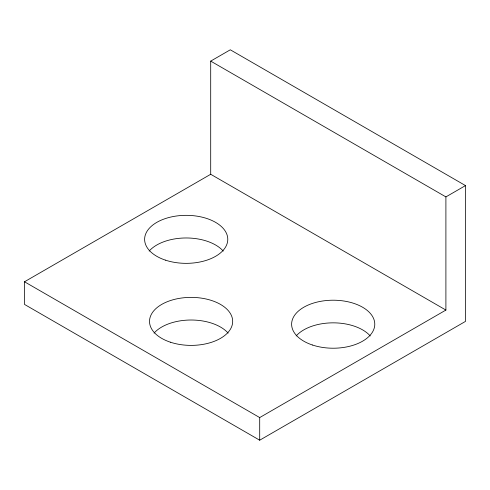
<?xml version="1.0" encoding="UTF-8"?>
<svg xmlns="http://www.w3.org/2000/svg" width="490" height="490" viewBox="0 0 490 490"><rect width="100%" height="100%" fill="white"/><g stroke="black" fill="none" stroke-linecap="round" stroke-linejoin="round"><path stroke-width="0.73" d="M210.7 61.115L230.3 49.796L465.5 185.588L465.5 321.385L259.7 440.204L24.5 304.413L24.5 281.775L210.7 174.275L445.9 310.066L445.9 196.907L210.7 61.115L210.7 174.275M445.9 196.907L465.5 185.588M24.5 281.775L259.7 417.572L445.9 310.066M259.7 417.572L259.7 440.204M296.162 335.938A41.577 24.004 0 0 1 333.2 322.843A41.577 24.004 0 0 1 370.238 335.938M154.062 333.114A41.577 24.004 0 0 1 191.1 320.013A41.577 24.004 0 0 1 228.138 333.114M149.162 251.07A41.577 24.004 0 0 1 186.2 237.969A41.577 24.004 0 0 1 223.238 251.07M165.412 260.129A41.577 24.004 0 0 0 227.777 239.341A41.577 24.004 0 0 0 165.412 218.552A41.577 24.004 0 0 0 165.412 260.129M170.312 342.173A41.577 24.004 0 0 0 232.677 321.385A41.577 24.004 0 0 0 170.312 300.597A41.577 24.004 0 0 0 170.312 342.173M312.412 345.003A41.577 24.004 0 0 0 374.776 324.215A41.577 24.004 0 0 0 312.412 303.426A41.577 24.004 0 0 0 312.412 345.003"/></g></svg>
